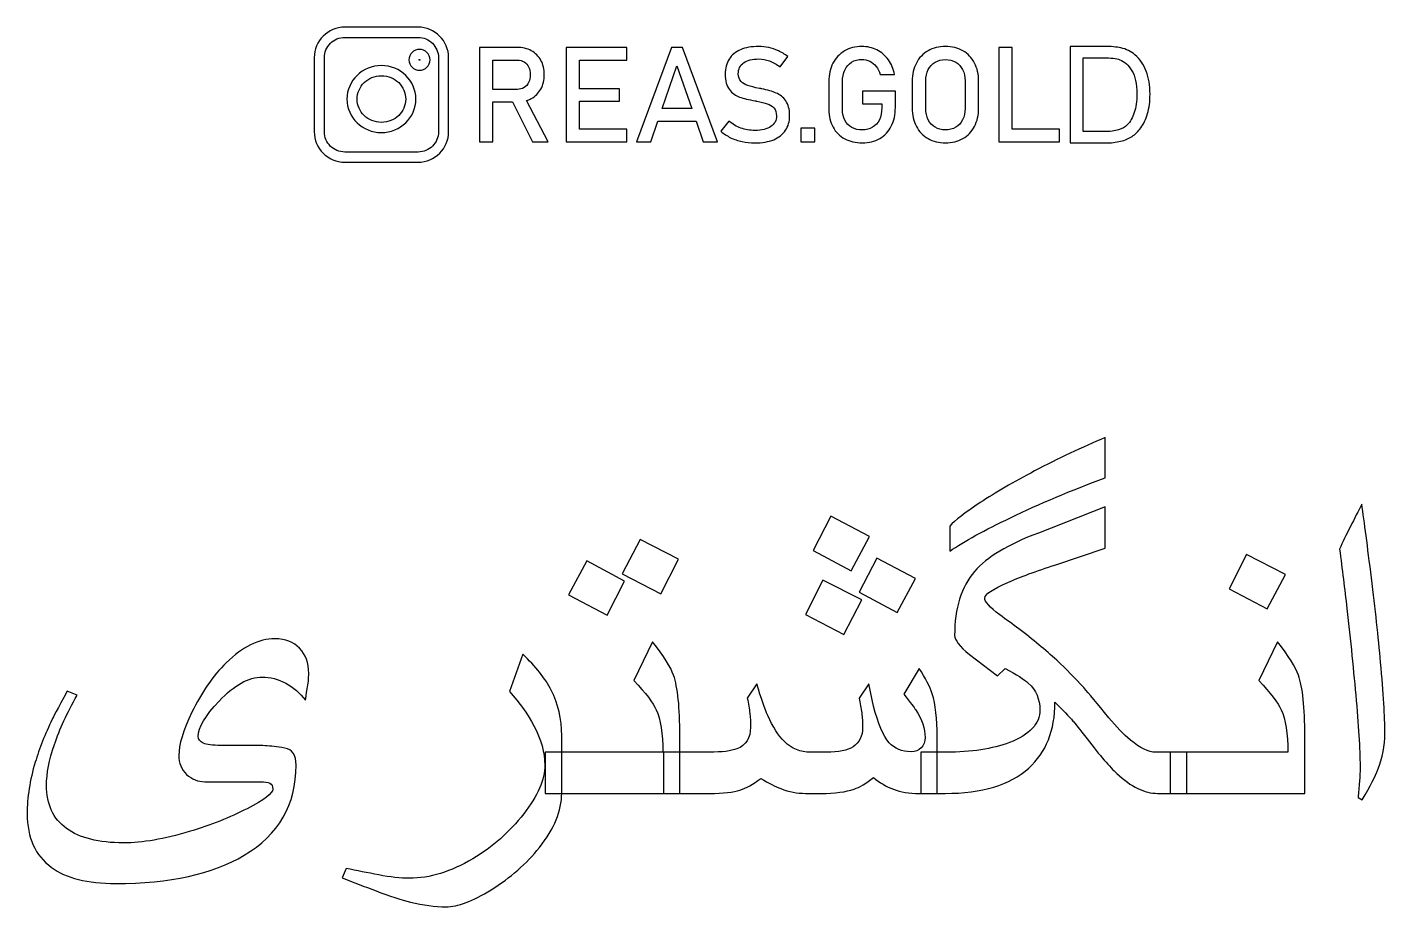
# Model space of a CAD drawing. Header units: millimetres. Extents: x -257 to 309, y -131 to 82.
# Drawn here: x -89.94 to -40.52, y -53.45 to -21.44 of the extents above; entities that cross this region are included whole.
import ezdxf

# ---------------------------------------------------------------- set-up
doc = ezdxf.new("R2010")
doc.units = ezdxf.units.MM
doc.header["$MEASUREMENT"] = 0
doc.layers.add('Layer 1', color=7, linetype='Continuous')

msp = doc.modelspace()

# ---------------------------------------------------------------- linework, layer by layer
at = {"layer": 'Layer 1', "color": 250}
for points, knots in [([(-75.7154, -26.356), (-75.7154, -26.356), (-78.3806, -26.356), (-78.3806, -26.356), (-78.6884, -26.356), (-78.9672, -26.2311), (-79.1688, -26.0296), (-79.3702, -25.8272), (-79.4952, -25.5486), (-79.4952, -25.2417), (-79.4952, -25.2417), (-79.4952, -22.5558), (-79.4952, -22.5558), (-79.4952, -22.2482), (-79.3702, -21.9694), (-79.1688, -21.7679), (-78.9664, -21.5665), (-78.6877, -21.4417), (-78.3806, -21.4417), (-78.3806, -21.4417), (-75.7154, -21.4417), (-75.7154, -21.4417), (-75.4084, -21.4417), (-75.1297, -21.5665), (-74.9282, -21.7679), (-74.7259, -21.9694), (-74.6011, -22.2482), (-74.6011, -22.5558), (-74.6011, -22.5558), (-74.6011, -25.2417), (-74.6011, -25.2417), (-74.6011, -25.549), (-74.7261, -25.8274), (-74.9275, -26.0289), (-75.1297, -26.2311), (-75.4084, -26.356), (-75.7154, -26.356)], [0, 0, 0, 0, 0.0833333, 0.0833333, 0.0833333, 0.1666667, 0.1666667, 0.1666667, 0.25, 0.25, 0.25, 0.3333333, 0.3333333, 0.3333333, 0.4166667, 0.4166667, 0.4166667, 0.5, 0.5, 0.5, 0.5833333, 0.5833333, 0.5833333, 0.6666667, 0.6666667, 0.6666667, 0.75, 0.75, 0.75, 0.8333333, 0.8333333, 0.8333333, 0.9166667, 0.9166667, 0.9166667, 1, 1, 1, 1]), ([(-78.3806, -25.9857), (-78.3806, -25.9857), (-75.7154, -25.9857), (-75.7154, -25.9857), (-75.5097, -25.9857), (-75.3234, -25.9025), (-75.1888, -25.7684), (-75.0546, -25.6338), (-74.9715, -25.4477), (-74.9715, -25.2417), (-74.9715, -25.2417), (-74.9715, -22.5558), (-74.9715, -22.5558), (-74.9715, -22.3503), (-75.0548, -22.1641), (-75.1892, -22.0298), (-75.3234, -21.8951), (-75.5097, -21.812), (-75.7154, -21.812), (-75.7154, -21.812), (-78.3806, -21.812), (-78.3806, -21.812), (-78.5865, -21.812), (-78.7728, -21.8951), (-78.9074, -22.0293), (-79.0415, -22.1643), (-79.1249, -22.3503), (-79.1249, -22.5558), (-79.1249, -22.5558), (-79.1249, -25.2417), (-79.1249, -25.2417), (-79.1249, -25.4477), (-79.0417, -25.6338), (-78.9078, -25.7677), (-78.7725, -25.9023), (-78.5861, -25.9857), (-78.3806, -25.9857)], [0, 0, 0, 0, 0.0833333, 0.0833333, 0.0833333, 0.1666667, 0.1666667, 0.1666667, 0.25, 0.25, 0.25, 0.3333333, 0.3333333, 0.3333333, 0.4166667, 0.4166667, 0.4166667, 0.5, 0.5, 0.5, 0.5833333, 0.5833333, 0.5833333, 0.6666667, 0.6666667, 0.6666667, 0.75, 0.75, 0.75, 0.8333333, 0.8333333, 0.8333333, 0.9166667, 0.9166667, 0.9166667, 1, 1, 1, 1]), ([(-73.2692, -22.1776), (-73.2692, -22.1776), (-72.9974, -22.1776), (-72.9974, -22.1776), (-72.9974, -22.1776), (-72.1154, -22.1776), (-72.1154, -22.1776), (-71.9168, -22.1776), (-71.7426, -22.2188), (-71.5917, -22.3011), (-71.4416, -22.3826), (-71.3246, -22.4988), (-71.2422, -22.6498), (-71.1592, -22.7998), (-71.118, -22.9741), (-71.118, -23.1709), (-71.118, -23.3679), (-71.1599, -23.5414), (-71.243, -23.6922), (-71.327, -23.8423), (-71.4439, -23.9585), (-71.594, -24.0409), (-71.6486, -24.0703), (-71.706, -24.0944), (-71.7665, -24.1133), (-71.7665, -24.1133), (-70.9735, -25.6176), (-70.9735, -25.6176), (-70.9735, -25.6176), (-71.5456, -25.6176), (-71.5456, -25.6176), (-71.5456, -25.6176), (-72.2794, -24.1635), (-72.2794, -24.1635), (-72.2794, -24.1635), (-72.9974, -24.1635), (-72.9974, -24.1635), (-72.9974, -24.1635), (-72.9974, -25.6176), (-72.9974, -25.6176), (-72.9974, -25.6176), (-73.4799, -25.6176), (-73.4799, -25.6176), (-73.4799, -25.6176), (-73.4799, -22.1776), (-73.4799, -22.1776), (-73.4799, -22.1776), (-73.2692, -22.1776), (-73.2692, -22.1776)], [0, 0, 0, 0, 0.0625, 0.0625, 0.0625, 0.125, 0.125, 0.125, 0.1875, 0.1875, 0.1875, 0.25, 0.25, 0.25, 0.3125, 0.3125, 0.3125, 0.375, 0.375, 0.375, 0.4375, 0.4375, 0.4375, 0.5, 0.5, 0.5, 0.5625, 0.5625, 0.5625, 0.625, 0.625, 0.625, 0.6875, 0.6875, 0.6875, 0.75, 0.75, 0.75, 0.8125, 0.8125, 0.8125, 0.875, 0.875, 0.875, 0.9375, 0.9375, 0.9375, 1, 1, 1, 1]), ([(-70.324, -22.1801), (-70.324, -22.1801), (-70.09, -22.1801), (-70.09, -22.1801), (-70.09, -22.1801), (-69.8414, -22.1801), (-69.8414, -22.1801), (-69.8414, -22.1801), (-68.1154, -22.1801), (-68.1154, -22.1801), (-68.1154, -22.1801), (-68.1154, -22.6392), (-68.1154, -22.6392), (-68.1154, -22.6392), (-69.8414, -22.6392), (-69.8414, -22.6392), (-69.8414, -22.6392), (-69.8414, -23.6818), (-69.8414, -23.6818), (-69.8414, -23.6818), (-68.3761, -23.6818), (-68.3761, -23.6818), (-68.3761, -23.6818), (-68.3761, -24.1401), (-68.3761, -24.1401), (-68.3761, -24.1401), (-69.8414, -24.1401), (-69.8414, -24.1401), (-69.8414, -24.1401), (-69.8414, -25.1592), (-69.8414, -25.1592), (-69.8414, -25.1592), (-68.1154, -25.1592), (-68.1154, -25.1592), (-68.1154, -25.1592), (-68.1154, -25.6176), (-68.1154, -25.6176), (-68.1154, -25.6176), (-69.8414, -25.6176), (-69.8414, -25.6176), (-69.8414, -25.6176), (-70.09, -25.6176), (-70.09, -25.6176), (-70.09, -25.6176), (-70.324, -25.6176), (-70.324, -25.6176), (-70.324, -25.6176), (-70.324, -22.1801), (-70.324, -22.1801)], [0, 0, 0, 0, 0.0625, 0.0625, 0.0625, 0.125, 0.125, 0.125, 0.1875, 0.1875, 0.1875, 0.25, 0.25, 0.25, 0.3125, 0.3125, 0.3125, 0.375, 0.375, 0.375, 0.4375, 0.4375, 0.4375, 0.5, 0.5, 0.5, 0.5625, 0.5625, 0.5625, 0.625, 0.625, 0.625, 0.6875, 0.6875, 0.6875, 0.75, 0.75, 0.75, 0.8125, 0.8125, 0.8125, 0.875, 0.875, 0.875, 0.9375, 0.9375, 0.9375, 1, 1, 1, 1]), ([(-66.4935, -22.1801), (-66.4935, -22.1801), (-66.0827, -22.1801), (-66.0827, -22.1801), (-66.0827, -22.1801), (-64.8151, -25.6176), (-64.8151, -25.6176), (-64.8151, -25.6176), (-65.3355, -25.6176), (-65.3355, -25.6176), (-65.3355, -25.6176), (-65.5948, -24.8632), (-65.5948, -24.8632), (-65.5948, -24.8632), (-66.9816, -24.8632), (-66.9816, -24.8632), (-66.9816, -24.8632), (-67.2407, -25.6176), (-67.2407, -25.6176), (-67.2407, -25.6176), (-67.7611, -25.6176), (-67.7611, -25.6176), (-67.7611, -25.6176), (-66.4935, -22.1801), (-66.4935, -22.1801)], [0, 0, 0, 0, 0.125, 0.125, 0.125, 0.25, 0.25, 0.25, 0.375, 0.375, 0.375, 0.5, 0.5, 0.5, 0.625, 0.625, 0.625, 0.75, 0.75, 0.75, 0.875, 0.875, 0.875, 1, 1, 1, 1]), ([(-63.4513, -25.6531), (-63.6168, -25.6531), (-63.7742, -25.6369), (-63.9218, -25.6055), (-64.0703, -25.574), (-64.2083, -25.5272), (-64.3374, -25.4643), (-64.4657, -25.4005), (-64.5859, -25.3222), (-64.6972, -25.2279), (-64.6972, -25.2279), (-64.6972, -25.2279), (-64.6972, -25.2279), (-64.6972, -25.2279), (-64.3971, -24.8591), (-64.3971, -24.8591), (-64.3971, -24.8591), (-64.3971, -24.8591), (-64.3971, -24.8591), (-64.2664, -24.972), (-64.1219, -25.0576), (-63.9646, -25.114), (-63.8073, -25.1705), (-63.6362, -25.1988), (-63.4513, -25.1988), (-63.2029, -25.1988), (-63.01, -25.1529), (-62.8728, -25.0608), (-62.7356, -24.9688), (-62.667, -24.838), (-62.667, -24.6694), (-62.667, -24.6694), (-62.667, -24.667), (-62.667, -24.667), (-62.667, -24.5475), (-62.6977, -24.4524), (-62.7599, -24.3821), (-62.8228, -24.312), (-62.9027, -24.2603), (-63.0012, -24.2264), (-63.0995, -24.1925), (-63.227, -24.1611), (-63.3828, -24.1328), (-63.3876, -24.1312), (-63.3933, -24.1305), (-63.3981, -24.1305), (-63.4038, -24.1305), (-63.4094, -24.1295), (-63.4142, -24.128), (-63.4142, -24.128), (-63.449, -24.1215), (-63.449, -24.1215), (-63.6797, -24.082), (-63.867, -24.0376), (-64.0106, -23.9875), (-64.1551, -23.9376), (-64.2785, -23.8472), (-64.3809, -23.7156), (-64.4834, -23.5841), (-64.5344, -23.3969), (-64.5344, -23.154), (-64.5344, -23.154), (-64.5344, -23.1516), (-64.5344, -23.1516), (-64.5344, -22.9393), (-64.4867, -22.7578), (-64.3914, -22.6069), (-64.2963, -22.4568), (-64.1566, -22.3414), (-63.9742, -22.2631), (-63.7911, -22.1841), (-63.5717, -22.1445), (-63.3143, -22.1445), (-63.1916, -22.1445), (-63.0705, -22.1583), (-62.9518, -22.1849), (-62.8324, -22.2115), (-62.7154, -22.2518), (-62.5993, -22.3043), (-62.4839, -22.3567), (-62.3701, -22.4237), (-62.2579, -22.5044), (-62.2579, -22.5044), (-62.2579, -22.5044), (-62.2579, -22.5044), (-62.2579, -22.5044), (-62.5323, -22.8869), (-62.5323, -22.8869), (-62.5323, -22.8869), (-62.5323, -22.8869), (-62.5323, -22.8869), (-62.663, -22.7909), (-62.7929, -22.7191), (-62.9237, -22.6707), (-63.0536, -22.6231), (-63.1834, -22.5988), (-63.3143, -22.5988), (-63.549, -22.5988), (-63.7323, -22.6457), (-63.8621, -22.7393), (-63.992, -22.8329), (-64.0565, -22.9659), (-64.0565, -23.1379), (-64.0565, -23.1379), (-64.0565, -23.1403), (-64.0565, -23.1403), (-64.0565, -23.2581), (-64.0235, -23.351), (-63.9565, -23.4187), (-63.8896, -23.4864), (-63.8056, -23.5364), (-63.7055, -23.5688), (-63.6055, -23.6011), (-63.4667, -23.635), (-63.2884, -23.6696), (-63.282, -23.6712), (-63.2762, -23.6721), (-63.2707, -23.6728), (-63.2649, -23.6737), (-63.2594, -23.6754), (-63.2529, -23.6769), (-63.2456, -23.6785), (-63.2368, -23.6802), (-63.227, -23.6817), (-63.2174, -23.6834), (-63.2093, -23.6841), (-63.2012, -23.6857), (-62.993, -23.7286), (-62.8195, -23.7793), (-62.68, -23.8375), (-62.5403, -23.8956), (-62.4234, -23.99), (-62.3298, -24.1199), (-62.2362, -24.2498), (-62.1893, -24.4273), (-62.1893, -24.6533), (-62.1893, -24.6533), (-62.1893, -24.6581), (-62.1893, -24.6581), (-62.1893, -24.8671), (-62.2386, -25.0463), (-62.3378, -25.1955), (-62.4379, -25.3448), (-62.5815, -25.4578), (-62.7696, -25.536), (-62.9583, -25.6143), (-63.1851, -25.6531), (-63.4513, -25.6531)], [0, 0, 0, 0, 0.0204082, 0.0204082, 0.0204082, 0.0408163, 0.0408163, 0.0408163, 0.0612245, 0.0612245, 0.0612245, 0.0816327, 0.0816327, 0.0816327, 0.1020408, 0.1020408, 0.1020408, 0.122449, 0.122449, 0.122449, 0.1428571, 0.1428571, 0.1428571, 0.1632653, 0.1632653, 0.1632653, 0.1836735, 0.1836735, 0.1836735, 0.2040816, 0.2040816, 0.2040816, 0.2244898, 0.2244898, 0.2244898, 0.244898, 0.244898, 0.244898, 0.2653061, 0.2653061, 0.2653061, 0.2857143, 0.2857143, 0.2857143, 0.3061224, 0.3061224, 0.3061224, 0.3265306, 0.3265306, 0.3265306, 0.3469388, 0.3469388, 0.3469388, 0.3673469, 0.3673469, 0.3673469, 0.3877551, 0.3877551, 0.3877551, 0.4081633, 0.4081633, 0.4081633, 0.4285714, 0.4285714, 0.4285714, 0.4489796, 0.4489796, 0.4489796, 0.4693878, 0.4693878, 0.4693878, 0.4897959, 0.4897959, 0.4897959, 0.5102041, 0.5102041, 0.5102041, 0.5306122, 0.5306122, 0.5306122, 0.5510204, 0.5510204, 0.5510204, 0.5714286, 0.5714286, 0.5714286, 0.5918367, 0.5918367, 0.5918367, 0.6122449, 0.6122449, 0.6122449, 0.6326531, 0.6326531, 0.6326531, 0.6530612, 0.6530612, 0.6530612, 0.6734694, 0.6734694, 0.6734694, 0.6938776, 0.6938776, 0.6938776, 0.7142857, 0.7142857, 0.7142857, 0.7346939, 0.7346939, 0.7346939, 0.755102, 0.755102, 0.755102, 0.7755102, 0.7755102, 0.7755102, 0.7959184, 0.7959184, 0.7959184, 0.8163265, 0.8163265, 0.8163265, 0.8367347, 0.8367347, 0.8367347, 0.8571429, 0.8571429, 0.8571429, 0.877551, 0.877551, 0.877551, 0.8979592, 0.8979592, 0.8979592, 0.9183673, 0.9183673, 0.9183673, 0.9387755, 0.9387755, 0.9387755, 0.9591837, 0.9591837, 0.9591837, 0.9795918, 0.9795918, 0.9795918, 1, 1, 1, 1]), ([(-58.3403, -23.7665), (-58.3403, -23.7665), (-58.3403, -24.3669), (-58.3403, -24.3669), (-58.3403, -24.6226), (-58.3895, -24.847), (-58.4887, -25.0422), (-58.588, -25.2367), (-58.7285, -25.3867), (-58.9107, -25.4933), (-59.0931, -25.5998), (-59.3038, -25.6531), (-59.5434, -25.6531), (-59.7863, -25.6531), (-59.9993, -25.603), (-60.1825, -25.503), (-60.3665, -25.403), (-60.5085, -25.2617), (-60.6094, -25.0786), (-60.7103, -24.8954), (-60.761, -24.6839), (-60.761, -24.4426), (-60.761, -24.4426), (-60.761, -23.4283), (-60.761, -23.4283), (-60.761, -23.1734), (-60.711, -22.9483), (-60.6117, -22.7546), (-60.5126, -22.5609), (-60.3721, -22.4108), (-60.1897, -22.3043), (-60.0074, -22.1979), (-59.7968, -22.1445), (-59.5571, -22.1445), (-59.3602, -22.1445), (-59.1786, -22.1873), (-59.0125, -22.2712), (-58.8462, -22.356), (-58.7075, -22.4746), (-58.5953, -22.6294), (-58.4831, -22.7837), (-58.4081, -22.9628), (-58.3685, -23.1661), (-58.3685, -23.1661), (-58.3685, -23.1661), (-58.3685, -23.1661), (-58.3685, -23.1661), (-58.8906, -23.1661), (-58.8906, -23.1661), (-58.8906, -23.1661), (-58.8906, -23.1661), (-58.8906, -23.1661), (-58.9189, -23.0507), (-58.9673, -22.9523), (-59.0351, -22.8692), (-59.1029, -22.7868), (-59.1819, -22.724), (-59.2739, -22.6804), (-59.3651, -22.6368), (-59.4596, -22.6149), (-59.5571, -22.6149), (-59.6992, -22.6149), (-59.8234, -22.6488), (-59.9308, -22.7167), (-60.0381, -22.7845), (-60.1212, -22.8796), (-60.1792, -23.0015), (-60.2374, -23.1242), (-60.2665, -23.2662), (-60.2665, -23.4283), (-60.2665, -23.4283), (-60.2665, -24.4426), (-60.2665, -24.4426), (-60.2665, -24.5911), (-60.2366, -24.7203), (-60.1769, -24.8316), (-60.1172, -24.9429), (-60.0324, -25.0293), (-59.9227, -25.0906), (-59.8129, -25.1519), (-59.6862, -25.1827), (-59.5434, -25.1827), (-59.4014, -25.1827), (-59.2771, -25.1503), (-59.1698, -25.0866), (-59.0625, -25.0229), (-58.9802, -24.9301), (-58.9213, -24.809), (-58.8632, -24.688), (-58.8341, -24.5435), (-58.8341, -24.3766), (-58.8341, -24.3766), (-58.8341, -24.2272), (-58.8341, -24.2272), (-58.8341, -24.2272), (-59.5313, -24.2272), (-59.5313, -24.2272), (-59.5313, -24.2272), (-59.5313, -23.7665), (-59.5313, -23.7665), (-59.5313, -23.7665), (-58.3403, -23.7665), (-58.3403, -23.7665)], [0, 0, 0, 0, 0.0294118, 0.0294118, 0.0294118, 0.0588235, 0.0588235, 0.0588235, 0.0882353, 0.0882353, 0.0882353, 0.1176471, 0.1176471, 0.1176471, 0.1470588, 0.1470588, 0.1470588, 0.1764706, 0.1764706, 0.1764706, 0.2058824, 0.2058824, 0.2058824, 0.2352941, 0.2352941, 0.2352941, 0.2647059, 0.2647059, 0.2647059, 0.2941176, 0.2941176, 0.2941176, 0.3235294, 0.3235294, 0.3235294, 0.3529412, 0.3529412, 0.3529412, 0.3823529, 0.3823529, 0.3823529, 0.4117647, 0.4117647, 0.4117647, 0.4411765, 0.4411765, 0.4411765, 0.4705882, 0.4705882, 0.4705882, 0.5, 0.5, 0.5, 0.5294118, 0.5294118, 0.5294118, 0.5588235, 0.5588235, 0.5588235, 0.5882353, 0.5882353, 0.5882353, 0.6176471, 0.6176471, 0.6176471, 0.6470588, 0.6470588, 0.6470588, 0.6764706, 0.6764706, 0.6764706, 0.7058824, 0.7058824, 0.7058824, 0.7352941, 0.7352941, 0.7352941, 0.7647059, 0.7647059, 0.7647059, 0.7941176, 0.7941176, 0.7941176, 0.8235294, 0.8235294, 0.8235294, 0.8529412, 0.8529412, 0.8529412, 0.8823529, 0.8823529, 0.8823529, 0.9117647, 0.9117647, 0.9117647, 0.9411765, 0.9411765, 0.9411765, 0.9705882, 0.9705882, 0.9705882, 1, 1, 1, 1]), ([(-56.5166, -25.6531), (-56.7563, -25.6531), (-56.9678, -25.6007), (-57.1509, -25.4957), (-57.3333, -25.3908), (-57.4745, -25.2432), (-57.5754, -25.0511), (-57.6754, -24.8599), (-57.7254, -24.638), (-57.7254, -24.3862), (-57.7254, -24.3862), (-57.7254, -23.4122), (-57.7254, -23.4122), (-57.7254, -23.1596), (-57.6754, -22.9378), (-57.5754, -22.7466), (-57.4745, -22.5552), (-57.3333, -22.4068), (-57.1509, -22.3018), (-56.9678, -22.1969), (-56.7563, -22.1445), (-56.5166, -22.1445), (-56.2778, -22.1445), (-56.0664, -22.1969), (-55.8832, -22.3018), (-55.7008, -22.4068), (-55.5588, -22.5552), (-55.4587, -22.7466), (-55.3588, -22.9378), (-55.3087, -23.1596), (-55.3087, -23.4122), (-55.3087, -23.4122), (-55.3087, -24.3862), (-55.3087, -24.3862), (-55.3087, -24.638), (-55.3588, -24.8599), (-55.4587, -25.0511), (-55.5588, -25.2432), (-55.7008, -25.3908), (-55.8832, -25.4957), (-56.0664, -25.6007), (-56.2778, -25.6531), (-56.5166, -25.6531)], [0, 0, 0, 0, 0.0714286, 0.0714286, 0.0714286, 0.1428571, 0.1428571, 0.1428571, 0.2142857, 0.2142857, 0.2142857, 0.2857143, 0.2857143, 0.2857143, 0.3571429, 0.3571429, 0.3571429, 0.4285714, 0.4285714, 0.4285714, 0.5, 0.5, 0.5, 0.5714286, 0.5714286, 0.5714286, 0.6428571, 0.6428571, 0.6428571, 0.7142857, 0.7142857, 0.7142857, 0.7857143, 0.7857143, 0.7857143, 0.8571429, 0.8571429, 0.8571429, 0.9285714, 0.9285714, 0.9285714, 1, 1, 1, 1]), ([(-54.5767, -22.1801), (-54.5767, -22.1801), (-54.0942, -22.1801), (-54.0942, -22.1801), (-54.0942, -22.1801), (-54.0942, -25.1592), (-54.0942, -25.1592), (-54.0942, -25.1592), (-52.3681, -25.1592), (-52.3681, -25.1592), (-52.3681, -25.1592), (-52.3681, -25.6176), (-52.3681, -25.6176), (-52.3681, -25.6176), (-54.0942, -25.6176), (-54.0942, -25.6176), (-54.0942, -25.6176), (-54.3354, -25.6176), (-54.3354, -25.6176), (-54.3354, -25.6176), (-54.5767, -25.6176), (-54.5767, -25.6176), (-54.5767, -25.6176), (-54.5767, -22.1801), (-54.5767, -22.1801)], [0, 0, 0, 0, 0.125, 0.125, 0.125, 0.25, 0.25, 0.25, 0.375, 0.375, 0.375, 0.5, 0.5, 0.5, 0.625, 0.625, 0.625, 0.75, 0.75, 0.75, 0.875, 0.875, 0.875, 1, 1, 1, 1]), ([(-51.971, -25.6533), (-51.971, -25.6533), (-51.971, -22.1442), (-51.971, -22.1442), (-51.971, -22.1442), (-50.7621, -22.1442), (-50.7621, -22.1442), (-50.4893, -22.1442), (-50.281, -22.1606), (-50.1372, -22.1941), (-49.9362, -22.2406), (-49.7647, -22.3248), (-49.6226, -22.4457), (-49.4372, -22.6025), (-49.2992, -22.8017), (-49.2076, -23.0452), (-49.1153, -23.2886), (-49.0696, -23.5672), (-49.0696, -23.8799), (-49.0696, -24.1463), (-49.1006, -24.3823), (-49.1627, -24.5881), (-49.2248, -24.7939), (-49.3048, -24.9647), (-49.402, -25.0994), (-49.5001, -25.2342), (-49.6063, -25.3404), (-49.7222, -25.4172), (-49.8374, -25.4948), (-49.9771, -25.5536), (-50.1404, -25.5937), (-50.3046, -25.6336), (-50.4924, -25.6533), (-50.7048, -25.6533), (-50.7048, -25.6533), (-51.971, -25.6533), (-51.971, -25.6533)], [0, 0, 0, 0, 0.0833333, 0.0833333, 0.0833333, 0.1666667, 0.1666667, 0.1666667, 0.25, 0.25, 0.25, 0.3333333, 0.3333333, 0.3333333, 0.4166667, 0.4166667, 0.4166667, 0.5, 0.5, 0.5, 0.5833333, 0.5833333, 0.5833333, 0.6666667, 0.6666667, 0.6666667, 0.75, 0.75, 0.75, 0.8333333, 0.8333333, 0.8333333, 0.9166667, 0.9166667, 0.9166667, 1, 1, 1, 1]), ([(-75.2728, -22.6302), (-75.2728, -22.7363), (-75.3175, -22.8329), (-75.3898, -22.9024), (-75.4602, -22.9702), (-75.5564, -23.0121), (-75.6614, -23.0121), (-75.7672, -23.0121), (-75.8637, -22.97), (-75.9338, -22.9024), (-76.0061, -22.8329), (-76.0509, -22.7365), (-76.0509, -22.6302), (-76.0509, -22.524), (-76.0062, -22.4279), (-75.9348, -22.3588), (-75.8638, -22.2905), (-75.767, -22.2484), (-75.6614, -22.2484), (-75.556, -22.2484), (-75.4598, -22.2903), (-75.3896, -22.3581), (-75.3171, -22.4281), (-75.2728, -22.5244), (-75.2728, -22.6302)], [0, 0, 0, 0, 0.125, 0.125, 0.125, 0.25, 0.25, 0.25, 0.375, 0.375, 0.375, 0.5, 0.5, 0.5, 0.625, 0.625, 0.625, 0.75, 0.75, 0.75, 0.875, 0.875, 0.875, 1, 1, 1, 1]), ([(-75.6461, -22.6368), (-75.6461, -22.6368), (-75.6432, -22.6302), (-75.6432, -22.6302), (-75.6432, -22.6302), (-75.6459, -22.6237), (-75.6459, -22.6237), (-75.6492, -22.6208), (-75.6548, -22.6187), (-75.6614, -22.6187), (-75.6686, -22.6187), (-75.6746, -22.6208), (-75.6781, -22.6241), (-75.6781, -22.6241), (-75.6806, -22.6302), (-75.6806, -22.6302), (-75.6806, -22.6302), (-75.6779, -22.6364), (-75.6779, -22.6364), (-75.6744, -22.6397), (-75.6684, -22.6418), (-75.6614, -22.6418), (-75.6548, -22.6418), (-75.6494, -22.6399), (-75.6461, -22.6368)], [0, 0, 0, 0, 0.125, 0.125, 0.125, 0.25, 0.25, 0.25, 0.375, 0.375, 0.375, 0.5, 0.5, 0.5, 0.625, 0.625, 0.625, 0.75, 0.75, 0.75, 0.875, 0.875, 0.875, 1, 1, 1, 1]), ([(-72.9974, -23.7052), (-72.9974, -23.7052), (-72.0968, -23.7052), (-72.0968, -23.7052), (-72.0056, -23.7052), (-71.9241, -23.6834), (-71.8531, -23.639), (-71.7821, -23.5947), (-71.7272, -23.5325), (-71.6885, -23.4509), (-71.6506, -23.3695), (-71.6312, -23.2767), (-71.6312, -23.1709), (-71.6312, -23.0653), (-71.6506, -22.9716), (-71.6885, -22.8909), (-71.7272, -22.8095), (-71.7821, -22.7466), (-71.8523, -22.703), (-71.9216, -22.6585), (-72.004, -22.6368), (-72.0968, -22.6368), (-72.0968, -22.6368), (-72.9974, -22.6368), (-72.9974, -22.6368), (-72.9974, -22.6368), (-72.9974, -23.7052), (-72.9974, -23.7052)], [0, 0, 0, 0, 0.1111111, 0.1111111, 0.1111111, 0.2222222, 0.2222222, 0.2222222, 0.3333333, 0.3333333, 0.3333333, 0.4444444, 0.4444444, 0.4444444, 0.5555556, 0.5555556, 0.5555556, 0.6666667, 0.6666667, 0.6666667, 0.7777778, 0.7777778, 0.7777778, 0.8888889, 0.8888889, 0.8888889, 1, 1, 1, 1]), ([(-56.5166, -25.1778), (-56.3754, -25.1778), (-56.2504, -25.1464), (-56.1423, -25.0818), (-56.0342, -25.018), (-55.951, -24.9276), (-55.8922, -24.8107), (-55.8323, -24.6928), (-55.8034, -24.5573), (-55.8034, -24.4023), (-55.8034, -24.4023), (-55.8034, -23.3953), (-55.8034, -23.3953), (-55.8034, -23.2412), (-55.8323, -23.1049), (-55.8922, -22.9877), (-55.951, -22.87), (-56.0342, -22.7796), (-56.1423, -22.7158), (-56.2504, -22.652), (-56.3754, -22.6198), (-56.5166, -22.6198), (-56.6587, -22.6198), (-56.7837, -22.652), (-56.8918, -22.7158), (-57, -22.7796), (-57.0832, -22.87), (-57.1419, -22.9877), (-57.2017, -23.1049), (-57.2308, -23.2412), (-57.2308, -23.3953), (-57.2308, -23.3953), (-57.2308, -24.4023), (-57.2308, -24.4023), (-57.2308, -24.5573), (-57.2017, -24.6928), (-57.1419, -24.8107), (-57.0832, -24.9276), (-57, -25.018), (-56.8918, -25.0818), (-56.7837, -25.1464), (-56.6587, -25.1778), (-56.5166, -25.1778)], [0, 0, 0, 0, 0.0714286, 0.0714286, 0.0714286, 0.1428571, 0.1428571, 0.1428571, 0.2142857, 0.2142857, 0.2142857, 0.2857143, 0.2857143, 0.2857143, 0.3571429, 0.3571429, 0.3571429, 0.4285714, 0.4285714, 0.4285714, 0.5, 0.5, 0.5, 0.5714286, 0.5714286, 0.5714286, 0.6428571, 0.6428571, 0.6428571, 0.7142857, 0.7142857, 0.7142857, 0.7857143, 0.7857143, 0.7857143, 0.8571429, 0.8571429, 0.8571429, 0.9285714, 0.9285714, 0.9285714, 1, 1, 1, 1]), ([(-51.5054, -25.2416), (-51.5054, -25.2416), (-50.7571, -25.2416), (-50.7571, -25.2416), (-50.5259, -25.2416), (-50.3447, -25.2204), (-50.2132, -25.1771), (-50.0816, -25.1337), (-49.9771, -25.0733), (-49.8986, -24.9949), (-49.7892, -24.8847), (-49.7035, -24.736), (-49.6422, -24.5498), (-49.5809, -24.3635), (-49.5499, -24.1381), (-49.5499, -23.8726), (-49.5499, -23.5051), (-49.6103, -23.2224), (-49.7304, -23.0248), (-49.8504, -22.8271), (-49.9967, -22.6948), (-50.1691, -22.6278), (-50.2932, -22.5796), (-50.4933, -22.556), (-50.7694, -22.556), (-50.7694, -22.556), (-51.5054, -22.556), (-51.5054, -22.556), (-51.5054, -22.556), (-51.5054, -25.2416), (-51.5054, -25.2416)], [0, 0, 0, 0, 0.1, 0.1, 0.1, 0.2, 0.2, 0.2, 0.3, 0.3, 0.3, 0.4, 0.4, 0.4, 0.5, 0.5, 0.5, 0.6, 0.6, 0.6, 0.7, 0.7, 0.7, 0.8, 0.8, 0.8, 0.9, 0.9, 0.9, 1, 1, 1, 1]), ([(-75.7932, -24.0582), (-75.7932, -24.3953), (-75.9348, -24.7009), (-76.1637, -24.9221), (-76.3906, -25.141), (-76.7037, -25.2768), (-77.0483, -25.2768), (-77.3928, -25.2768), (-77.7058, -25.1408), (-77.9325, -24.9219), (-78.1613, -24.701), (-78.303, -24.3953), (-78.303, -24.0582), (-78.303, -23.7212), (-78.1613, -23.4157), (-77.9325, -23.195), (-77.706, -22.9759), (-77.3928, -22.8403), (-77.0483, -22.8403), (-76.7037, -22.8403), (-76.3906, -22.9757), (-76.1637, -23.1948), (-75.9348, -23.4155), (-75.7932, -23.7212), (-75.7932, -24.0582)], [0, 0, 0, 0, 0.125, 0.125, 0.125, 0.25, 0.25, 0.25, 0.375, 0.375, 0.375, 0.5, 0.5, 0.5, 0.625, 0.625, 0.625, 0.75, 0.75, 0.75, 0.875, 0.875, 0.875, 1, 1, 1, 1]), ([(-76.4197, -24.656), (-76.2614, -24.5032), (-76.1635, -24.2915), (-76.1635, -24.0582), (-76.1635, -23.825), (-76.2616, -23.6134), (-76.4197, -23.4608), (-76.5797, -23.3064), (-76.8021, -23.2106), (-77.0483, -23.2106), (-77.2943, -23.2106), (-77.5166, -23.3064), (-77.6765, -23.461), (-77.8346, -23.6136), (-77.9327, -23.825), (-77.9327, -24.0582), (-77.9327, -24.2915), (-77.8347, -24.5032), (-77.6765, -24.6558), (-77.5164, -24.8104), (-77.2941, -24.9065), (-77.0483, -24.9065), (-76.8021, -24.9065), (-76.5797, -24.8104), (-76.4197, -24.656)], [0, 0, 0, 0, 0.125, 0.125, 0.125, 0.25, 0.25, 0.25, 0.375, 0.375, 0.375, 0.5, 0.5, 0.5, 0.625, 0.625, 0.625, 0.75, 0.75, 0.75, 0.875, 0.875, 0.875, 1, 1, 1, 1]), ([(-65.7523, -24.4048), (-65.7523, -24.4048), (-66.2886, -22.8442), (-66.2886, -22.8442), (-66.2886, -22.8442), (-66.8243, -24.4048), (-66.8243, -24.4048), (-66.8243, -24.4048), (-65.7523, -24.4048), (-65.7523, -24.4048)], [0, 0, 0, 0, 0.3333333, 0.3333333, 0.3333333, 0.6666667, 0.6666667, 0.6666667, 1, 1, 1, 1]), ([(-61.7754, -25.1115), (-61.7754, -25.1115), (-61.2695, -25.1115), (-61.2695, -25.1115), (-61.2695, -25.1115), (-61.2695, -25.6176), (-61.2695, -25.6176), (-61.2695, -25.6176), (-61.7754, -25.6176), (-61.7754, -25.6176), (-61.7754, -25.6176), (-61.7754, -25.1115), (-61.7754, -25.1115)], [0, 0, 0, 0, 0.25, 0.25, 0.25, 0.5, 0.5, 0.5, 0.75, 0.75, 0.75, 1, 1, 1, 1]), ([(-50.697, -36.3765), (-50.697, -36.3765), (-50.697, -37.8405), (-50.697, -37.8405), (-51.9405, -38.2962), (-53.09, -38.7783), (-54.1483, -39.2928), (-55.0861, -39.7396), (-55.824, -40.1453), (-56.3591, -40.5099), (-56.3591, -40.5099), (-56.3591, -39.6015), (-56.3591, -39.6015), (-56.1739, -39.3927), (-55.8064, -39.1076), (-55.2537, -38.743), (-54.701, -38.3785), (-54.0396, -37.9934), (-53.2693, -37.5906), (-52.405, -37.132), (-51.5495, -36.7293), (-50.697, -36.3765)], [0, 0, 0, 0, 0.1428571, 0.1428571, 0.1428571, 0.2857143, 0.2857143, 0.2857143, 0.4285714, 0.4285714, 0.4285714, 0.5714286, 0.5714286, 0.5714286, 0.7142857, 0.7142857, 0.7142857, 0.8571429, 0.8571429, 0.8571429, 1, 1, 1, 1]), ([(-50.5706, -46.5688), (-50.3001, -46.8951), (-50.0355, -47.1686), (-49.7768, -47.3861), (-49.427, -47.6771), (-49.1213, -47.8241), (-48.8626, -47.8241), (-48.8626, -47.8241), (-47.7337, -47.8241), (-47.7337, -47.8241), (-47.7337, -47.8241), (-47.7337, -49.3234), (-47.7337, -49.3234), (-47.7337, -49.3234), (-48.7949, -49.3234), (-48.7949, -49.3234), (-49.2653, -49.3234), (-49.7621, -49.0824), (-50.2795, -48.6002), (-50.5324, -48.3651), (-50.891, -47.9447), (-51.3585, -47.342), (-51.6407, -46.9804), (-51.8112, -46.7629), (-51.8759, -46.6894), (-52.0199, -46.5159), (-52.2375, -46.2895), (-52.5314, -46.0073), (-52.5314, -47.0304), (-52.8489, -47.8271), (-53.4869, -48.4033), (-54.1689, -49.0177), (-55.1832, -49.3234), (-56.5325, -49.3234), (-56.5325, -49.3234), (-57.4174, -49.3234), (-57.4174, -49.3234), (-57.4174, -49.3234), (-57.4174, -47.8241), (-57.4174, -47.8241), (-57.4174, -47.8241), (-56.4884, -47.8241), (-56.4884, -47.8241), (-55.5742, -47.8241), (-54.8098, -47.7065), (-54.1895, -47.4714), (-53.4487, -47.1891), (-53.0783, -46.7952), (-53.0783, -46.2837), (-53.0783, -45.8986), (-53.2194, -45.5752), (-53.5016, -45.3106), (-53.6456, -45.1724), (-53.9249, -44.996), (-54.3394, -44.7785), (-54.3394, -44.7785), (-54.6217, -45.046), (-54.6217, -45.046), (-54.6217, -45.046), (-55.6447, -44.2699), (-55.6447, -44.2699), (-56.0034, -43.973), (-56.1827, -43.7407), (-56.1827, -43.5732), (-56.1827, -42.5854), (-55.9416, -41.8093), (-55.4566, -41.2448), (-55.0068, -40.7274), (-54.2336, -40.26), (-53.1341, -39.8484), (-53.1341, -39.8484), (-50.697, -38.8988), (-50.697, -38.8988), (-50.697, -38.8988), (-50.697, -40.3982), (-50.697, -40.3982), (-50.697, -40.3982), (-52.4991, -41.0008), (-52.4991, -41.0008), (-53.2194, -41.236), (-53.8014, -41.4506), (-54.2424, -41.6446), (-54.8069, -41.8916), (-55.0891, -42.0827), (-55.0891, -42.215), (-55.0891, -42.3443), (-54.9039, -42.5501), (-54.5364, -42.8235), (-54.3071, -42.997), (-54.0749, -43.1675), (-53.8397, -43.3409), (-53.334, -43.726), (-52.8754, -44.1053), (-52.4668, -44.4757), (-52.1169, -44.7991), (-51.7906, -45.1313), (-51.4849, -45.4752), (-51.2938, -45.6869), (-50.991, -46.0514), (-50.5706, -46.5688)], [0, 0, 0, 0, 0.030303, 0.030303, 0.030303, 0.0606061, 0.0606061, 0.0606061, 0.0909091, 0.0909091, 0.0909091, 0.1212121, 0.1212121, 0.1212121, 0.1515152, 0.1515152, 0.1515152, 0.1818182, 0.1818182, 0.1818182, 0.2121212, 0.2121212, 0.2121212, 0.2424242, 0.2424242, 0.2424242, 0.2727273, 0.2727273, 0.2727273, 0.3030303, 0.3030303, 0.3030303, 0.3333333, 0.3333333, 0.3333333, 0.3636364, 0.3636364, 0.3636364, 0.3939394, 0.3939394, 0.3939394, 0.4242424, 0.4242424, 0.4242424, 0.4545455, 0.4545455, 0.4545455, 0.4848485, 0.4848485, 0.4848485, 0.5151515, 0.5151515, 0.5151515, 0.5454545, 0.5454545, 0.5454545, 0.5757576, 0.5757576, 0.5757576, 0.6060606, 0.6060606, 0.6060606, 0.6363636, 0.6363636, 0.6363636, 0.6666667, 0.6666667, 0.6666667, 0.6969697, 0.6969697, 0.6969697, 0.7272727, 0.7272727, 0.7272727, 0.7575758, 0.7575758, 0.7575758, 0.7878788, 0.7878788, 0.7878788, 0.8181818, 0.8181818, 0.8181818, 0.8484848, 0.8484848, 0.8484848, 0.8787879, 0.8787879, 0.8787879, 0.9090909, 0.9090909, 0.9090909, 0.9393939, 0.9393939, 0.9393939, 0.969697, 0.969697, 0.969697, 1, 1, 1, 1]), ([(-40.5223, -47.1245), (-40.5223, -47.5831), (-40.6075, -48.0299), (-40.7751, -48.4591), (-40.8633, -48.6884), (-41.0514, -49.053), (-41.3425, -49.5527), (-41.3425, -49.5527), (-41.4983, -49.4675), (-41.4983, -49.4675), (-41.4777, -49.2999), (-41.4601, -49.1088), (-41.4454, -48.8883), (-41.4307, -48.6708), (-41.4219, -48.5238), (-41.4219, -48.4503), (-41.4219, -47.8535), (-41.4689, -47.0186), (-41.563, -45.9485), (-41.66, -44.8784), (-41.7717, -43.7613), (-41.904, -42.5942), (-41.9863, -41.8886), (-42.0745, -41.1684), (-42.1715, -40.4334), (-42.0569, -40.1806), (-41.9246, -39.9101), (-41.7776, -39.6162), (-41.6306, -39.3251), (-41.4924, -39.0517), (-41.3601, -38.793), (-41.269, -39.4457), (-41.1514, -40.3423), (-41.0103, -41.4771), (-40.8692, -42.6148), (-40.7575, -43.6378), (-40.6781, -44.5521), (-40.5752, -45.6869), (-40.5223, -46.5453), (-40.5223, -47.1245)], [0, 0, 0, 0, 0.0769231, 0.0769231, 0.0769231, 0.1538462, 0.1538462, 0.1538462, 0.2307692, 0.2307692, 0.2307692, 0.3076923, 0.3076923, 0.3076923, 0.3846154, 0.3846154, 0.3846154, 0.4615385, 0.4615385, 0.4615385, 0.5384615, 0.5384615, 0.5384615, 0.6153846, 0.6153846, 0.6153846, 0.6923077, 0.6923077, 0.6923077, 0.7692308, 0.7692308, 0.7692308, 0.8461538, 0.8461538, 0.8461538, 0.9230769, 0.9230769, 0.9230769, 1, 1, 1, 1]), ([(-59.2842, -39.9719), (-59.2842, -39.9719), (-59.9486, -41.2272), (-59.9486, -41.2272), (-59.9486, -41.2272), (-61.3303, -40.4893), (-61.3303, -40.4893), (-61.3303, -40.4893), (-60.6924, -39.234), (-60.6924, -39.234), (-60.6924, -39.234), (-59.2842, -39.9719), (-59.2842, -39.9719)], [0, 0, 0, 0, 0.25, 0.25, 0.25, 0.5, 0.5, 0.5, 0.75, 0.75, 0.75, 1, 1, 1, 1]), ([(-66.2368, -40.8038), (-66.2368, -40.8038), (-66.8718, -42.0562), (-66.8718, -42.0562), (-66.8718, -42.0562), (-68.2829, -41.333), (-68.2829, -41.333), (-68.2829, -41.333), (-67.6303, -40.0807), (-67.6303, -40.0807), (-67.6303, -40.0807), (-66.2368, -40.8038), (-66.2368, -40.8038)], [0, 0, 0, 0, 0.25, 0.25, 0.25, 0.5, 0.5, 0.5, 0.75, 0.75, 0.75, 1, 1, 1, 1]), ([(-68.1947, -41.5976), (-68.1947, -41.5976), (-68.8327, -42.8323), (-68.8327, -42.8323), (-68.8327, -42.8323), (-70.2409, -42.1003), (-70.2409, -42.1003), (-70.2409, -42.1003), (-69.5765, -40.8568), (-69.5765, -40.8568), (-69.5765, -40.8568), (-68.1947, -41.5976), (-68.1947, -41.5976)], [0, 0, 0, 0, 0.25, 0.25, 0.25, 0.5, 0.5, 0.5, 0.75, 0.75, 0.75, 1, 1, 1, 1]), ([(-57.6085, -41.5006), (-57.6085, -41.5006), (-58.2729, -42.7441), (-58.2729, -42.7441), (-58.2729, -42.7441), (-59.6546, -42.0033), (-59.6546, -42.0033), (-59.6546, -42.0033), (-59.0137, -40.7686), (-59.0137, -40.7686), (-59.0137, -40.7686), (-57.6085, -41.5006), (-57.6085, -41.5006)], [0, 0, 0, 0, 0.25, 0.25, 0.25, 0.5, 0.5, 0.5, 0.75, 0.75, 0.75, 1, 1, 1, 1]), ([(-44.1412, -41.3565), (-44.1412, -41.3565), (-44.8056, -42.603), (-44.8056, -42.603), (-44.8056, -42.603), (-46.1873, -41.8828), (-46.1873, -41.8828), (-46.1873, -41.8828), (-45.5552, -40.6275), (-45.5552, -40.6275), (-45.5552, -40.6275), (-44.1412, -41.3565), (-44.1412, -41.3565)], [0, 0, 0, 0, 0.25, 0.25, 0.25, 0.5, 0.5, 0.5, 0.75, 0.75, 0.75, 1, 1, 1, 1]), ([(-59.5664, -42.2855), (-59.5664, -42.2855), (-60.2191, -43.5379), (-60.2191, -43.5379), (-60.2191, -43.5379), (-61.6125, -42.8147), (-61.6125, -42.8147), (-61.6125, -42.8147), (-60.9775, -41.5623), (-60.9775, -41.5623), (-60.9775, -41.5623), (-59.5664, -42.2855), (-59.5664, -42.2855)], [0, 0, 0, 0, 0.25, 0.25, 0.25, 0.5, 0.5, 0.5, 0.75, 0.75, 0.75, 1, 1, 1, 1]), ([(-79.6954, -44.9549), (-79.6954, -45.1401), (-79.713, -45.3282), (-79.7453, -45.5223), (-79.7806, -45.7133), (-79.8041, -45.8515), (-79.813, -45.9309), (-80.0158, -45.6692), (-80.2539, -45.4664), (-80.5332, -45.3165), (-80.8125, -45.1665), (-81.0947, -45.0901), (-81.3828, -45.0901), (-81.8826, -45.0901), (-82.4088, -45.3811), (-82.9586, -45.9662), (-83.4642, -46.5012), (-83.717, -46.9304), (-83.717, -47.2479), (-83.717, -47.3567), (-83.6553, -47.439), (-83.5318, -47.4949), (-83.4084, -47.5507), (-83.1937, -47.5772), (-82.888, -47.5772), (-82.888, -47.5772), (-82.2001, -47.5772), (-82.2001, -47.5772), (-81.7856, -47.5772), (-81.4769, -47.5801), (-81.2799, -47.5889), (-81.08, -47.5978), (-80.8448, -47.6242), (-80.5685, -47.6713), (-80.2921, -47.7183), (-80.154, -47.927), (-80.154, -48.2974), (-80.154, -49.7321), (-80.7831, -50.8257), (-82.0384, -51.5753), (-83.1937, -52.2603), (-84.7548, -52.6043), (-86.7245, -52.6043), (-87.7446, -52.6043), (-88.5266, -52.4073), (-89.0646, -52.0104), (-89.6496, -51.5812), (-89.9436, -50.9315), (-89.9436, -50.0672), (-89.9436, -49.4704), (-89.8466, -48.8442), (-89.6496, -48.1916), (-89.5026, -47.6918), (-89.2939, -47.1715), (-89.0293, -46.6247), (-89.0146, -46.5894), (-88.8323, -46.2484), (-88.4884, -45.6016), (-88.4884, -45.6016), (-88.1268, -45.7486), (-88.1268, -45.7486), (-88.4854, -46.3895), (-88.7618, -46.9892), (-88.9528, -47.5478), (-89.1439, -48.1034), (-89.238, -48.5973), (-89.238, -49.0265), (-89.238, -49.7262), (-88.9969, -50.2495), (-88.5119, -50.5993), (-88.0297, -50.9492), (-87.3359, -51.1226), (-86.4364, -51.1226), (-85.7514, -51.1226), (-84.9518, -50.9874), (-84.0404, -50.714), (-83.2614, -50.4817), (-82.5617, -50.2024), (-81.9355, -49.8791), (-81.3123, -49.5557), (-81.0006, -49.3176), (-81.0006, -49.1647), (-81.0006, -49.0559), (-81.0359, -48.9854), (-81.1094, -48.9501), (-81.18, -48.9177), (-81.2976, -48.9001), (-81.4593, -48.9001), (-81.4593, -48.9001), (-83.4818, -48.9001), (-83.4818, -48.9001), (-83.7288, -48.9001), (-83.9463, -48.8119), (-84.1374, -48.6326), (-84.3285, -48.4533), (-84.4226, -48.2239), (-84.4226, -47.9417), (-84.4226, -47.5566), (-84.2638, -47.0333), (-83.9463, -46.3719), (-83.6024, -45.6516), (-83.1849, -45.0519), (-82.694, -44.5668), (-82.106, -43.9877), (-81.5151, -43.6966), (-80.9213, -43.6966), (-80.542, -43.6966), (-80.2422, -43.8113), (-80.0246, -44.0406), (-79.8041, -44.2728), (-79.6954, -44.5756), (-79.6954, -44.9549)], [0, 0, 0, 0, 0.027027, 0.027027, 0.027027, 0.0540541, 0.0540541, 0.0540541, 0.0810811, 0.0810811, 0.0810811, 0.1081081, 0.1081081, 0.1081081, 0.1351351, 0.1351351, 0.1351351, 0.1621622, 0.1621622, 0.1621622, 0.1891892, 0.1891892, 0.1891892, 0.2162162, 0.2162162, 0.2162162, 0.2432432, 0.2432432, 0.2432432, 0.2702703, 0.2702703, 0.2702703, 0.2972973, 0.2972973, 0.2972973, 0.3243243, 0.3243243, 0.3243243, 0.3513514, 0.3513514, 0.3513514, 0.3783784, 0.3783784, 0.3783784, 0.4054054, 0.4054054, 0.4054054, 0.4324324, 0.4324324, 0.4324324, 0.4594595, 0.4594595, 0.4594595, 0.4864865, 0.4864865, 0.4864865, 0.5135135, 0.5135135, 0.5135135, 0.5405405, 0.5405405, 0.5405405, 0.5675676, 0.5675676, 0.5675676, 0.5945946, 0.5945946, 0.5945946, 0.6216216, 0.6216216, 0.6216216, 0.6486486, 0.6486486, 0.6486486, 0.6756757, 0.6756757, 0.6756757, 0.7027027, 0.7027027, 0.7027027, 0.7297297, 0.7297297, 0.7297297, 0.7567568, 0.7567568, 0.7567568, 0.7837838, 0.7837838, 0.7837838, 0.8108108, 0.8108108, 0.8108108, 0.8378378, 0.8378378, 0.8378378, 0.8648649, 0.8648649, 0.8648649, 0.8918919, 0.8918919, 0.8918919, 0.9189189, 0.9189189, 0.9189189, 0.9459459, 0.9459459, 0.9459459, 0.972973, 0.972973, 0.972973, 1, 1, 1, 1]), ([(-66.1839, -49.3234), (-66.1839, -49.3234), (-71.0875, -49.3234), (-71.0875, -49.3234), (-71.0875, -49.3234), (-71.0875, -47.8241), (-71.0875, -47.8241), (-71.0875, -47.8241), (-66.8013, -47.8241), (-66.8013, -47.8241), (-66.8013, -47.148), (-66.8836, -46.6335), (-67.0453, -46.2778), (-67.154, -46.0308), (-67.4245, -45.6781), (-67.8596, -45.2136), (-67.8596, -45.2136), (-67.1805, -43.8025), (-67.1805, -43.8025), (-66.7719, -44.3257), (-66.5161, -44.7314), (-66.4132, -45.0254), (-66.2603, -45.4664), (-66.1839, -46.1984), (-66.1839, -47.2215), (-66.1839, -47.2215), (-66.1839, -49.3234), (-66.1839, -49.3234)], [0, 0, 0, 0, 0.1111111, 0.1111111, 0.1111111, 0.2222222, 0.2222222, 0.2222222, 0.3333333, 0.3333333, 0.3333333, 0.4444444, 0.4444444, 0.4444444, 0.5555556, 0.5555556, 0.5555556, 0.6666667, 0.6666667, 0.6666667, 0.7777778, 0.7777778, 0.7777778, 0.8888889, 0.8888889, 0.8888889, 1, 1, 1, 1]), ([(-43.4356, -49.3234), (-43.4356, -49.3234), (-48.3392, -49.3234), (-48.3392, -49.3234), (-48.3392, -49.3234), (-48.3392, -47.8241), (-48.3392, -47.8241), (-48.3392, -47.8241), (-44.053, -47.8241), (-44.053, -47.8241), (-44.053, -47.148), (-44.1353, -46.6335), (-44.297, -46.2778), (-44.4057, -46.0308), (-44.6762, -45.6781), (-45.1113, -45.2136), (-45.1113, -45.2136), (-44.4322, -43.8025), (-44.4322, -43.8025), (-44.0236, -44.3257), (-43.7678, -44.7314), (-43.6649, -45.0254), (-43.512, -45.4664), (-43.4356, -46.1984), (-43.4356, -47.2215), (-43.4356, -47.2215), (-43.4356, -49.3234), (-43.4356, -49.3234)], [0, 0, 0, 0, 0.1111111, 0.1111111, 0.1111111, 0.2222222, 0.2222222, 0.2222222, 0.3333333, 0.3333333, 0.3333333, 0.4444444, 0.4444444, 0.4444444, 0.5555556, 0.5555556, 0.5555556, 0.6666667, 0.6666667, 0.6666667, 0.7777778, 0.7777778, 0.7777778, 0.8888889, 0.8888889, 0.8888889, 1, 1, 1, 1]), ([(-70.4849, -49.3205), (-70.4849, -49.9526), (-70.7553, -50.6081), (-71.2963, -51.2872), (-71.7666, -51.884), (-72.3517, -52.3985), (-73.0543, -52.8306), (-73.7187, -53.2452), (-74.2684, -53.4509), (-74.7006, -53.4509), (-75.0975, -53.4509), (-75.5237, -53.3921), (-75.9853, -53.2775), (-76.3351, -53.1922), (-76.7555, -53.0541), (-77.2435, -52.8689), (-77.6551, -52.713), (-78.0667, -52.5572), (-78.4753, -52.4014), (-78.4753, -52.4014), (-78.3283, -52.0575), (-78.3283, -52.0575), (-77.9491, -52.1339), (-77.5551, -52.2103), (-77.1436, -52.2897), (-76.732, -52.3691), (-76.3586, -52.4102), (-76.0264, -52.4102), (-75.2915, -52.4102), (-74.5242, -52.1751), (-73.7246, -51.7047), (-72.9984, -51.2725), (-72.3811, -50.7287), (-71.8695, -50.0702), (-71.358, -49.4116), (-71.1022, -48.8207), (-71.1022, -48.2916), (-71.1022, -47.8359), (-71.2345, -47.3596), (-71.4962, -46.8599), (-71.7078, -46.4571), (-72.0077, -46.0455), (-72.3899, -45.6193), (-72.3899, -45.6193), (-71.9048, -44.2611), (-71.9048, -44.2611), (-71.4344, -44.6991), (-71.0875, -45.1342), (-70.8641, -45.5722), (-70.6113, -46.0661), (-70.4849, -46.6188), (-70.4849, -47.2273), (-70.4849, -47.2273), (-70.4849, -49.3205), (-70.4849, -49.3205)], [0, 0, 0, 0, 0.0555556, 0.0555556, 0.0555556, 0.1111111, 0.1111111, 0.1111111, 0.1666667, 0.1666667, 0.1666667, 0.2222222, 0.2222222, 0.2222222, 0.2777778, 0.2777778, 0.2777778, 0.3333333, 0.3333333, 0.3333333, 0.3888889, 0.3888889, 0.3888889, 0.4444444, 0.4444444, 0.4444444, 0.5, 0.5, 0.5, 0.5555556, 0.5555556, 0.5555556, 0.6111111, 0.6111111, 0.6111111, 0.6666667, 0.6666667, 0.6666667, 0.7222222, 0.7222222, 0.7222222, 0.7777778, 0.7777778, 0.7777778, 0.8333333, 0.8333333, 0.8333333, 0.8888889, 0.8888889, 0.8888889, 0.9444444, 0.9444444, 0.9444444, 1, 1, 1, 1]), ([(-56.8147, -49.3234), (-56.8147, -49.3234), (-57.4733, -49.3234), (-57.4733, -49.3234), (-57.8378, -49.3234), (-58.1494, -49.2735), (-58.4111, -49.1735), (-58.6756, -49.0736), (-58.9138, -48.9295), (-59.1313, -48.7472), (-59.4018, -48.9589), (-59.637, -49.1), (-59.8398, -49.1676), (-60.1338, -49.2705), (-60.5366, -49.3234), (-61.051, -49.3234), (-61.051, -49.3234), (-61.6125, -49.3234), (-61.6125, -49.3234), (-61.9124, -49.3234), (-62.2122, -49.2646), (-62.5121, -49.15), (-62.7061, -49.0765), (-62.9501, -48.953), (-63.2382, -48.7796), (-63.5146, -48.9883), (-63.7674, -49.1294), (-63.9967, -49.2058), (-64.226, -49.2852), (-64.5994, -49.3234), (-65.1168, -49.3234), (-65.1168, -49.3234), (-66.7807, -49.3234), (-66.7807, -49.3234), (-66.7807, -49.3234), (-66.7807, -47.8241), (-66.7807, -47.8241), (-66.7807, -47.8241), (-65.1138, -47.8241), (-65.1138, -47.8241), (-64.6494, -47.8241), (-64.3142, -47.783), (-64.1114, -47.7036), (-63.7792, -47.5713), (-63.6116, -47.3067), (-63.6116, -46.9128), (-63.6116, -46.7452), (-63.6204, -46.5776), (-63.6381, -46.413), (-63.6528, -46.2454), (-63.6851, -46.0602), (-63.7292, -45.8545), (-63.7292, -45.8545), (-63.3852, -45.337), (-63.3852, -45.337), (-63.2235, -45.8662), (-63.0913, -46.2484), (-62.9854, -46.4895), (-62.8002, -46.9098), (-62.5974, -47.2244), (-62.3798, -47.4361), (-62.1123, -47.6948), (-61.7948, -47.8241), (-61.4244, -47.8241), (-61.4244, -47.8241), (-60.8423, -47.8241), (-60.8423, -47.8241), (-60.4072, -47.8241), (-60.0868, -47.7595), (-59.878, -47.6272), (-59.6487, -47.4772), (-59.5311, -47.2391), (-59.5311, -46.9128), (-59.5311, -46.7335), (-59.5429, -46.5629), (-59.5635, -46.3954), (-59.587, -46.2278), (-59.6164, -46.0485), (-59.6546, -45.8545), (-59.6546, -45.8545), (-59.3106, -45.337), (-59.3106, -45.337), (-59.3106, -45.337), (-59.1313, -46.1484), (-59.1313, -46.1484), (-58.9755, -46.7864), (-58.7874, -47.2303), (-58.5639, -47.4772), (-58.367, -47.6977), (-58.1053, -47.8065), (-57.7702, -47.8065), (-57.6173, -47.8065), (-57.4909, -47.7595), (-57.3968, -47.6624), (-57.3028, -47.5684), (-57.2557, -47.4449), (-57.2557, -47.295), (-57.2557, -46.9716), (-57.3733, -46.6306), (-57.6085, -46.2719), (-57.6497, -46.2131), (-57.7908, -46.025), (-58.0318, -45.7075), (-58.0318, -45.7075), (-57.4762, -44.7726), (-57.4762, -44.7726), (-57.244, -45.1283), (-57.0852, -45.437), (-57, -45.6957), (-56.8765, -46.0867), (-56.8147, -46.607), (-56.8147, -47.2538), (-56.8147, -47.2538), (-56.8147, -49.3234), (-56.8147, -49.3234)], [0, 0, 0, 0, 0.0263158, 0.0263158, 0.0263158, 0.0526316, 0.0526316, 0.0526316, 0.0789474, 0.0789474, 0.0789474, 0.1052632, 0.1052632, 0.1052632, 0.1315789, 0.1315789, 0.1315789, 0.1578947, 0.1578947, 0.1578947, 0.1842105, 0.1842105, 0.1842105, 0.2105263, 0.2105263, 0.2105263, 0.2368421, 0.2368421, 0.2368421, 0.2631579, 0.2631579, 0.2631579, 0.2894737, 0.2894737, 0.2894737, 0.3157895, 0.3157895, 0.3157895, 0.3421053, 0.3421053, 0.3421053, 0.3684211, 0.3684211, 0.3684211, 0.3947368, 0.3947368, 0.3947368, 0.4210526, 0.4210526, 0.4210526, 0.4473684, 0.4473684, 0.4473684, 0.4736842, 0.4736842, 0.4736842, 0.5, 0.5, 0.5, 0.5263158, 0.5263158, 0.5263158, 0.5526316, 0.5526316, 0.5526316, 0.5789474, 0.5789474, 0.5789474, 0.6052632, 0.6052632, 0.6052632, 0.6315789, 0.6315789, 0.6315789, 0.6578947, 0.6578947, 0.6578947, 0.6842105, 0.6842105, 0.6842105, 0.7105263, 0.7105263, 0.7105263, 0.7368421, 0.7368421, 0.7368421, 0.7631579, 0.7631579, 0.7631579, 0.7894737, 0.7894737, 0.7894737, 0.8157895, 0.8157895, 0.8157895, 0.8421053, 0.8421053, 0.8421053, 0.8684211, 0.8684211, 0.8684211, 0.8947368, 0.8947368, 0.8947368, 0.9210526, 0.9210526, 0.9210526, 0.9473684, 0.9473684, 0.9473684, 0.9736842, 0.9736842, 0.9736842, 1, 1, 1, 1])]:
    msp.add_open_spline(points, degree=3, knots=knots, dxfattribs=at)

doc.saveas('drawing.dxf')
